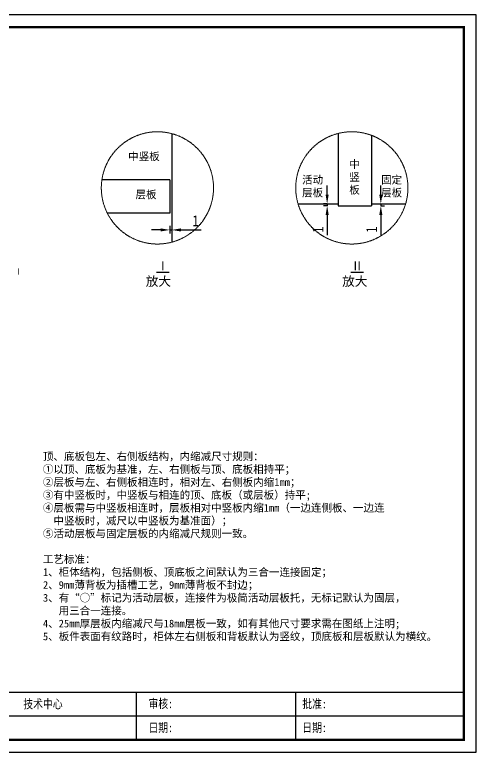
# Model space of a CAD drawing. Header units: millimetres. Extents: x 0 to 1097966, y -63096 to 223085.
# Drawn here: x 338868.2 to 339119.2, y -53928.6 to -53527.7 of the extents above; entities that cross this region are included whole.
import ezdxf

# ---------------------------------------------------------------- set-up
doc = ezdxf.new("R2010")
doc.units = ezdxf.units.MM
doc.linetypes.add('DASH', pattern=[0.35, 0.25, -0.1])
doc.layers.add('DZ-文字说明', color=1, linetype='Continuous')
doc.styles.add('DZ-宋体2.5', font='', dxfattribs={"width": 0.8, "height": 2.5})
doc.styles.add('TEXT', font='', dxfattribs={"width": 0.8})
doc.styles.add('宋体', font='')
doc.styles.get('DZ-宋体2.5').set_extended_font_data('SimSun')
doc.styles.get('TEXT').set_extended_font_data('SimSun')
doc.styles.get('宋体').set_extended_font_data('SimSun')
doc.dimstyles.new('副本 (2) (2) ISO-25', dxfattribs={"dimtxt": 18, "dimasz": 13, "dimexe": 6, "dimexo": 12, "dimgap": 6, "dimtad": 1, "dimtxsty": 'TEXT', "dimcen": 2.5, "dimclrd": 5, "dimclre": 5, "dimclrt": 5, "dimadec": 0, "dimazin": 0, "dimtfac": 1, "dimtmove": 0, "dimatfit": 3, "dimldrblk": 'BOXFILLED', "dimfxl": 1.25, "dimarcsym": 0})

# ---------------------------------------------------------------- blocks, each defined once
blk = doc.blocks.new('*D347')
at = {"color": 5, "lineweight": -2, "transparency": 16777216}
for p, q in [((339038.11, -53625.48), (339038.11, -53620.48)), ((339038.11, -53630.48), (339036.11, -53630.48)), ((339038.11, -53630.48), (339038.11, -53631.48)), ((339038.11, -53631.48), (339036.11, -53631.48)), ((339038.11, -53636.48), (339038.11, -53647.43))]:
    blk.add_line(p, q, dxfattribs=at)
at = {"color": 5, "transparency": 16777216}
for points in [[(339037.28, -53625.48), (339038.95, -53625.48), (339038.11, -53630.48)], [(339037.28, -53636.48), (339038.95, -53636.48), (339038.11, -53631.48)]]:
    blk.add_solid(points, dxfattribs=at)
at = {"layer": 'Defpoints', "color": 0, "transparency": 16777216}
for p in [(339044.19, -53630.48), (339038.11, -53631.48), (339044.19, -53631.48)]:
    blk.add_point(p, dxfattribs=at)
at = {"color": 5, "transparency": 16777216, "insert": (339033.11, -53644.46), "char_height": 6, "attachment_point": 5, "rotation": 90, "style": 'TEXT'}
blk.add_mtext('1', dxfattribs=at)
blk = doc.blocks.new('_BoxFilled')
at = {"color": 0, "linetype": 'ByBlock', "lineweight": -2}
blk.add_line((-0.5, 0), (-1, 0), dxfattribs=at)
at = {"color": 0, "linetype": 'ByBlock'}
blk.add_solid([(-0.5, 0.5), (0.5, 0.5), (-0.5, -0.5), (0.5, -0.5)], dxfattribs=at)
blk = doc.blocks.new('*D348')
at = {"color": 5, "lineweight": -2, "transparency": 16777216}
for p, q in [((339067.31, -53625.48), (339067.31, -53620.48)), ((339067.31, -53630.48), (339069.31, -53630.48)), ((339067.31, -53630.48), (339067.31, -53631.48)), ((339067.31, -53631.48), (339069.31, -53631.48)), ((339067.31, -53636.48), (339067.31, -53647.43))]:
    blk.add_line(p, q, dxfattribs=at)
at = {"color": 5, "transparency": 16777216}
for points in [[(339066.48, -53625.48), (339068.15, -53625.48), (339067.31, -53630.48)], [(339066.48, -53636.48), (339068.15, -53636.48), (339067.31, -53631.48)]]:
    blk.add_solid(points, dxfattribs=at)
at = {"layer": 'Defpoints', "color": 0, "transparency": 16777216}
for p in [(339062.19, -53630.48), (339062.19, -53631.48), (339067.31, -53631.48)]:
    blk.add_point(p, dxfattribs=at)
at = {"color": 5, "transparency": 16777216, "insert": (339062.31, -53644.46), "char_height": 6, "attachment_point": 5, "rotation": 90, "style": 'TEXT'}
blk.add_mtext('1', dxfattribs=at)
blk = doc.blocks.new('*D349')
at = {"color": 5, "lineweight": -2, "transparency": 16777216}
for p, q in [((338952.55, -53642.49), (338952.55, -53646.65)), ((338953.55, -53642.49), (338953.55, -53646.65)), ((338947.55, -53644.65), (338942.55, -53644.65)), ((338952.55, -53644.65), (338953.55, -53644.65)), ((338958.55, -53644.65), (338969.49, -53644.65))]:
    blk.add_line(p, q, dxfattribs=at)
at = {"color": 5, "transparency": 16777216}
for points in [[(338947.55, -53643.81), (338947.55, -53645.48), (338952.55, -53644.65)], [(338958.55, -53643.81), (338958.55, -53645.48), (338953.55, -53644.65)]]:
    blk.add_solid(points, dxfattribs=at)
at = {"layer": 'Defpoints', "color": 0, "transparency": 16777216}
for p in [(338952.55, -53635.49), (338953.55, -53635.49), (338953.55, -53644.65)]:
    blk.add_point(p, dxfattribs=at)
at = {"color": 5, "transparency": 16777216, "insert": (338966.52, -53639.65), "char_height": 6, "attachment_point": 5, "style": 'TEXT'}
blk.add_mtext('1', dxfattribs=at)

msp = doc.modelspace()

# ---------------------------------------------------------------- linework, layer by layer
at = {"lineweight": 30}
for p, q in [((338953.548, -53592.287), (338953.548, -53651.317)), ((339044.186, -53592.182), (339044.186, -53631.482)), ((339062.186, -53593.201), (339062.186, -53631.482)), ((338952.548, -53617.492), (338915.571, -53617.492)), ((338952.548, -53617.492), (338952.548, -53635.492)), ((339022.279, -53630.482), (339044.186, -53630.482)), ((339062.186, -53630.482), (339080.796, -53630.482)), ((339044.186, -53631.482), (339062.186, -53631.482)), ((338952.548, -53635.492), (338918.508, -53635.492))]:
    msp.add_line(p, q, dxfattribs=at)
msp.add_lwpolyline([(338552.218, -53928.615), (339119.218, -53928.615), (339119.218, -53527.665), (338552.218, -53527.665)], close=True)
at = {"const_width": 1.35}
msp.add_lwpolyline([(338558.968, -53921.865), (339112.468, -53921.865), (339112.468, -53534.415), (338558.968, -53534.415)], close=True, dxfattribs=at)
at = {"color": 251, "linetype": 'DASH', "lineweight": 13, "true_color": 0x636466}
for centre in [(338945.784, -53621.802), (339051.537, -53621.802)]:
    msp.add_circle(centre, 30.519, dxfattribs=at)
at = {"layer": 'DZ-文字说明', "color": 7}
for p, q in [((338934.469, -53921.865), (338934.469, -53895.888)), ((339021.049, -53921.865), (339021.049, -53895.888)), ((338648.299, -53908.877), (339112.468, -53908.877))]:
    msp.add_line(p, q, dxfattribs=at)
msp.add_lwpolyline([(338558.968, -53895.888), (339112.468, -53895.888), (339112.468, -53921.865), (338558.968, -53921.865)], close=True, dxfattribs=at)

# ---------------------------------------------------------------- texts
at = {"style": 'DZ-宋体2.5', "width": 0.8}
for s, p in [('审核:', (338940.904, -53904.623)), ('批准:', (339024.6, -53904.702)), ('日期:', (338940.904, -53917.683)), ('日期:', (339024.6, -53917.627))]:
    msp.add_text(s, height=4.7732, dxfattribs=at).set_placement(p)
at = {"color": 252, "true_color": 0x939598, "width": 31.34167, "attachment_point": 4, "style": '宋体'}
for s, insert, char_height in [('中竖板', (338929.863, -53604.941), 4.1923), ('中\\P竖\\P板', (339050.133, -53616.135), 4.192), ('活动\\P层板', (339024.479, -53621.179), 4.1923), ('固定\\P层板', (339067.465, -53621.179), 4.1923), ('层板', (338933.847, -53625.649), 4.1923)]:
    msp.add_mtext(s, dxfattribs=dict(at, insert=insert, char_height=char_height))
at = {"color": 4, "char_height": 5.03079, "width": 18.6579, "attachment_point": 4, "style": '宋体'}
for s, insert in [('\\pi8.35074;{\\L\\C256;Ⅰ\\P\\pi2.48149;\\l放大}', (338936.955, -53668.652)), ('\\pi7.24676;{\\L\\C256;Ⅱ\\P\\pi2.48149;\\l放大}', (339043.816, -53668.652))]:
    msp.add_mtext(s, dxfattribs=dict(at, insert=insert))
at = {"color": 251, "linetype": 'DASH', "lineweight": 13, "true_color": 0x636466, "insert": (338867.96, -53667.351), "char_height": 3.3539, "width": 4.17765, "attachment_point": 4, "style": '宋体'}
msp.add_mtext('{\\C256;Ⅰ}', dxfattribs=at)
at = {"insert": (338883.506, -53817.017), "char_height": 4.19232, "width": 258.13231, "attachment_point": 4, "style": '宋体'}
msp.add_mtext('顶、底板包左、右侧板结构，内缩减尺寸规则：\\P①以顶、底板为基准，左、右侧板与顶、底板相持平；{\\H1.61389x; }\\P②层板与左、右侧板相连时，相对左、右侧板内缩1mm；{\\H1.42037x; }\\P③有中竖板时，中竖板与相连的顶、底板（或层板）持平;{\\H1.48488x; }\\P④层板需与中竖板相连时，层板相对中竖板内缩1mm（一边连侧板、一边连{\\H1.46337x; }\\P  中竖板时，减尺以中竖板为基准面）；{\\H1.44276x; }\\P⑤活动层板与固定层板的内缩减尺规则一致。{\\H1.46352x; }\\P{\\H1.27605x; }\\P工艺标准：{\\H1.41354x; }\\P1、柜体结构，包括侧板、顶底板之间默认为三合一连接固定；{\\H1.45382x; }\\P2、9mm薄背板为插槽工艺，9mm薄背板不封边；{\\H1.44039x; }\\P3、有“○”标记为活动层板，连接件为极简活动层板托，无标记默认为固层，{\\H1.44487x; }\\P   用三合一连接。\\P4、25mm厚层板内缩减尺与18mm层板一致，如有其他尺寸要求需在图纸上注明;\\P5、板件表面有纹路时，柜体左右侧板和背板默认为竖纹，顶底板和层板默认为横纹。', dxfattribs=at)
at = {"color": 2, "style": 'DZ-宋体2.5', "width": 0.8}
msp.add_attdef('技术中心', (338872.834, -53904.782), '', height=4.773, dxfattribs=at)

# ---------------------------------------------------------------- dimensions: what is measured, and where the dimension line sits
for base, p1, p2, picture, middle in [((339038.114, -53631.482), (339044.186, -53630.482), (339044.186, -53631.482), '*D347', (339033.114, -53644.455)), ((339067.315, -53631.482), (339062.186, -53630.482), (339062.186, -53631.482), '*D348', (339062.315, -53644.455))]:
    dim = msp.add_linear_dim(base=base, p1=p1, p2=p2, angle=90, dimstyle='副本 (2) (2) ISO-25', override={"dimtxt": 6, "dimasz": 5, "dimexe": 2, "dimexo": 7, "dimgap": 2, "dimfxl": 30, "dimfxlon": 1})
    dim.commit()
    dim.dimension.update_dxf_attribs({"geometry": picture, "text_midpoint": middle})
dim = msp.add_linear_dim(base=(338953.548, -53644.646), p1=(338952.548, -53635.492), p2=(338953.548, -53635.492), dimstyle='副本 (2) (2) ISO-25', override={"dimtxt": 6, "dimasz": 5, "dimexe": 2, "dimexo": 7, "dimgap": 2, "dimfxl": 30, "dimfxlon": 1})
dim.commit()
dim.dimension.update_dxf_attribs({"geometry": '*D349', "text_midpoint": (338966.521, -53639.646)})

doc.saveas('drawing.dxf')
